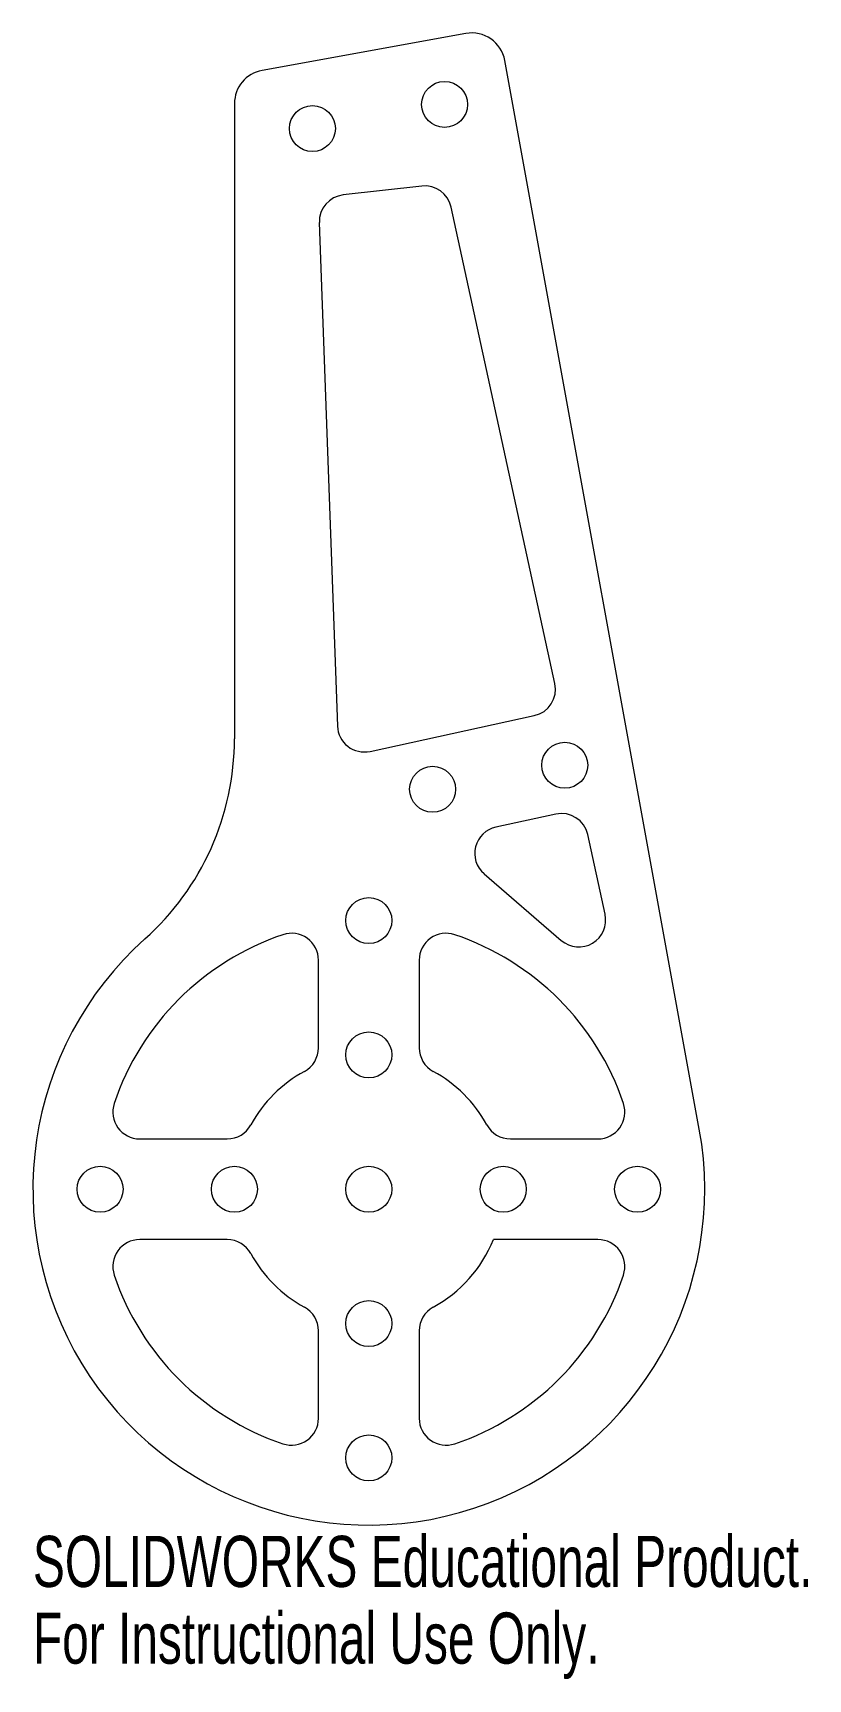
# Model space of a CAD drawing. Header units: inches. Extents: x -1.25 to 1.63, y -1.82 to 4.3.
import ezdxf

# ---------------------------------------------------------------- set-up
doc = ezdxf.new("R2010")
doc.units = ezdxf.units.IN
doc.header["$MEASUREMENT"] = 0
doc.styles.add('SLDTEXTSTYLE0', font='TXT', dxfattribs={"width": 0.7})

msp = doc.modelspace()

# ---------------------------------------------------------------- linework, layer by layer
at = {"color": 7, "linetype": 'Continuous', "lineweight": 15}
for p, q in [((0.3609, 4.3022), (-0.3974, 4.1643)), ((1.2298, 0.2237), (0.5062, 4.2016)), ((-0.5, 4.0413), (-0.5, 1.6771)), ((0.1971, 3.7341), (-0.0955, 3.701)), ((0.6922, 1.882), (0.306, 3.656)), ((-0.1842, 3.5981), (-0.1167, 1.7241)), ((0.0045, 1.6299), (0.6158, 1.763)), ((0.6956, 1.3966), (0.4728, 1.3481)), ((0.8791, 1.0234), (0.8145, 1.3202)), ((0.4287, 1.1747), (0.716, 0.9265)), ((-0.1875, 0.5266), (-0.1875, 0.8528)), ((0.1875, 0.8528), (0.1875, 0.5266)), ((-0.8528, 0.1875), (-0.5266, 0.1875)), ((0.5266, 0.1875), (0.8528, 0.1875)), ((-0.5266, -0.1875), (-0.8528, -0.1875)), ((0.8528, -0.1875), (0.4635, -0.1875)), ((-0.1875, -0.8528), (-0.1875, -0.5266)), ((0.1875, -0.5266), (0.1875, -0.8528))]:
    msp.add_line(p, q, dxfattribs=at)
for centre in [(0.2819, 4.0379), (-0.21, 3.9484), (0.7293, 1.5782), (0.2374, 1.4888), (0, 1), (0, 0.5), (-1, 0), (-0.5, 0), (0, 0), (0.5, 0), (1, 0), (0, -0.5), (0, -1)]:
    msp.add_circle(centre, 0.0855, dxfattribs=at)
for centre, radius, start, end in [((0.3832, 4.1793), 0.125, 10.30951, 100.30951), ((-0.375, 4.0413), 0.125, 100.30951, 180), ((-0.0842, 3.6017), 0.1, 96.4545, 182.062), ((0.2083, 3.6348), 0.1, 12.28095, 96.4545), ((0.5945, 1.8607), 0.1, 282.28095, 12.28095), ((-0.0168, 1.7277), 0.1, 182.062, 282.28095), ((-1.5, 1.6771), 1, 311.81031, 0), ((0.4941, 1.2504), 0.1, 102.28095, 229.17474), ((0.7168, 1.2989), 0.1, 12.28095, 102.28095), ((0.7814, 1.0021), 0.1, 229.17474, 12.28095), ((0, 0), 1.25, 131.81031, 10.30951), ((0, 0), 1, 108.62933, 161.37067), ((-0.2875, 0.8528), 0.1, 0, 108.62933), ((0.2875, 0.8528), 0.1, 71.37067, 180), ((0, 0), 1, 18.62933, 71.37067), ((-0.2875, 0.5266), 0.1, 298.63099, 0), ((0.2875, 0.5266), 0.1, 180, 241.36901), ((0, 0), 0.5, 118.63099, 151.36901), ((0, 0), 0.5, 28.63099, 61.36901), ((-0.8528, 0.2875), 0.1, 161.37067, 270), ((0.8528, 0.2875), 0.1, 270, 18.62933), ((-0.5266, 0.2875), 0.1, 270, 331.36901), ((0.5266, 0.2875), 0.1, 208.63099, 270), ((-0.8528, -0.2875), 0.1, 90, 198.62933), ((-0.5266, -0.2875), 0.1, 28.63099, 90), ((0, 0), 0.5, 208.63099, 241.36901), ((0, 0), 0.5, 298.63099, 337.97569), ((0.8528, -0.2875), 0.1, 341.37067, 90), ((0, 0), 1, 198.62933, 251.37067), ((0, 0), 1, 288.62933, 341.37067), ((-0.2875, -0.5266), 0.1, 0, 61.36901), ((0.2875, -0.5266), 0.1, 118.63099, 180), ((-0.2875, -0.8528), 0.1, 251.37067, 0), ((0.2875, -0.8528), 0.1, 180, 288.62933)]:
    msp.add_arc(centre, radius, start, end, dxfattribs=at)

# ---------------------------------------------------------------- texts
at = {"color": 7, "linetype": 'Continuous', "char_height": 0.1903, "attachment_point": 1, "style": 'SLDTEXTSTYLE0'}
for s, insert in [('SOLIDWORKS Educational Product.', (-1.25, -1.2901)), ('For Instructional Use Only.', (-1.25, -1.5756))]:
    msp.add_mtext(s, dxfattribs=dict(at, insert=insert))

doc.saveas('drawing.dxf')
